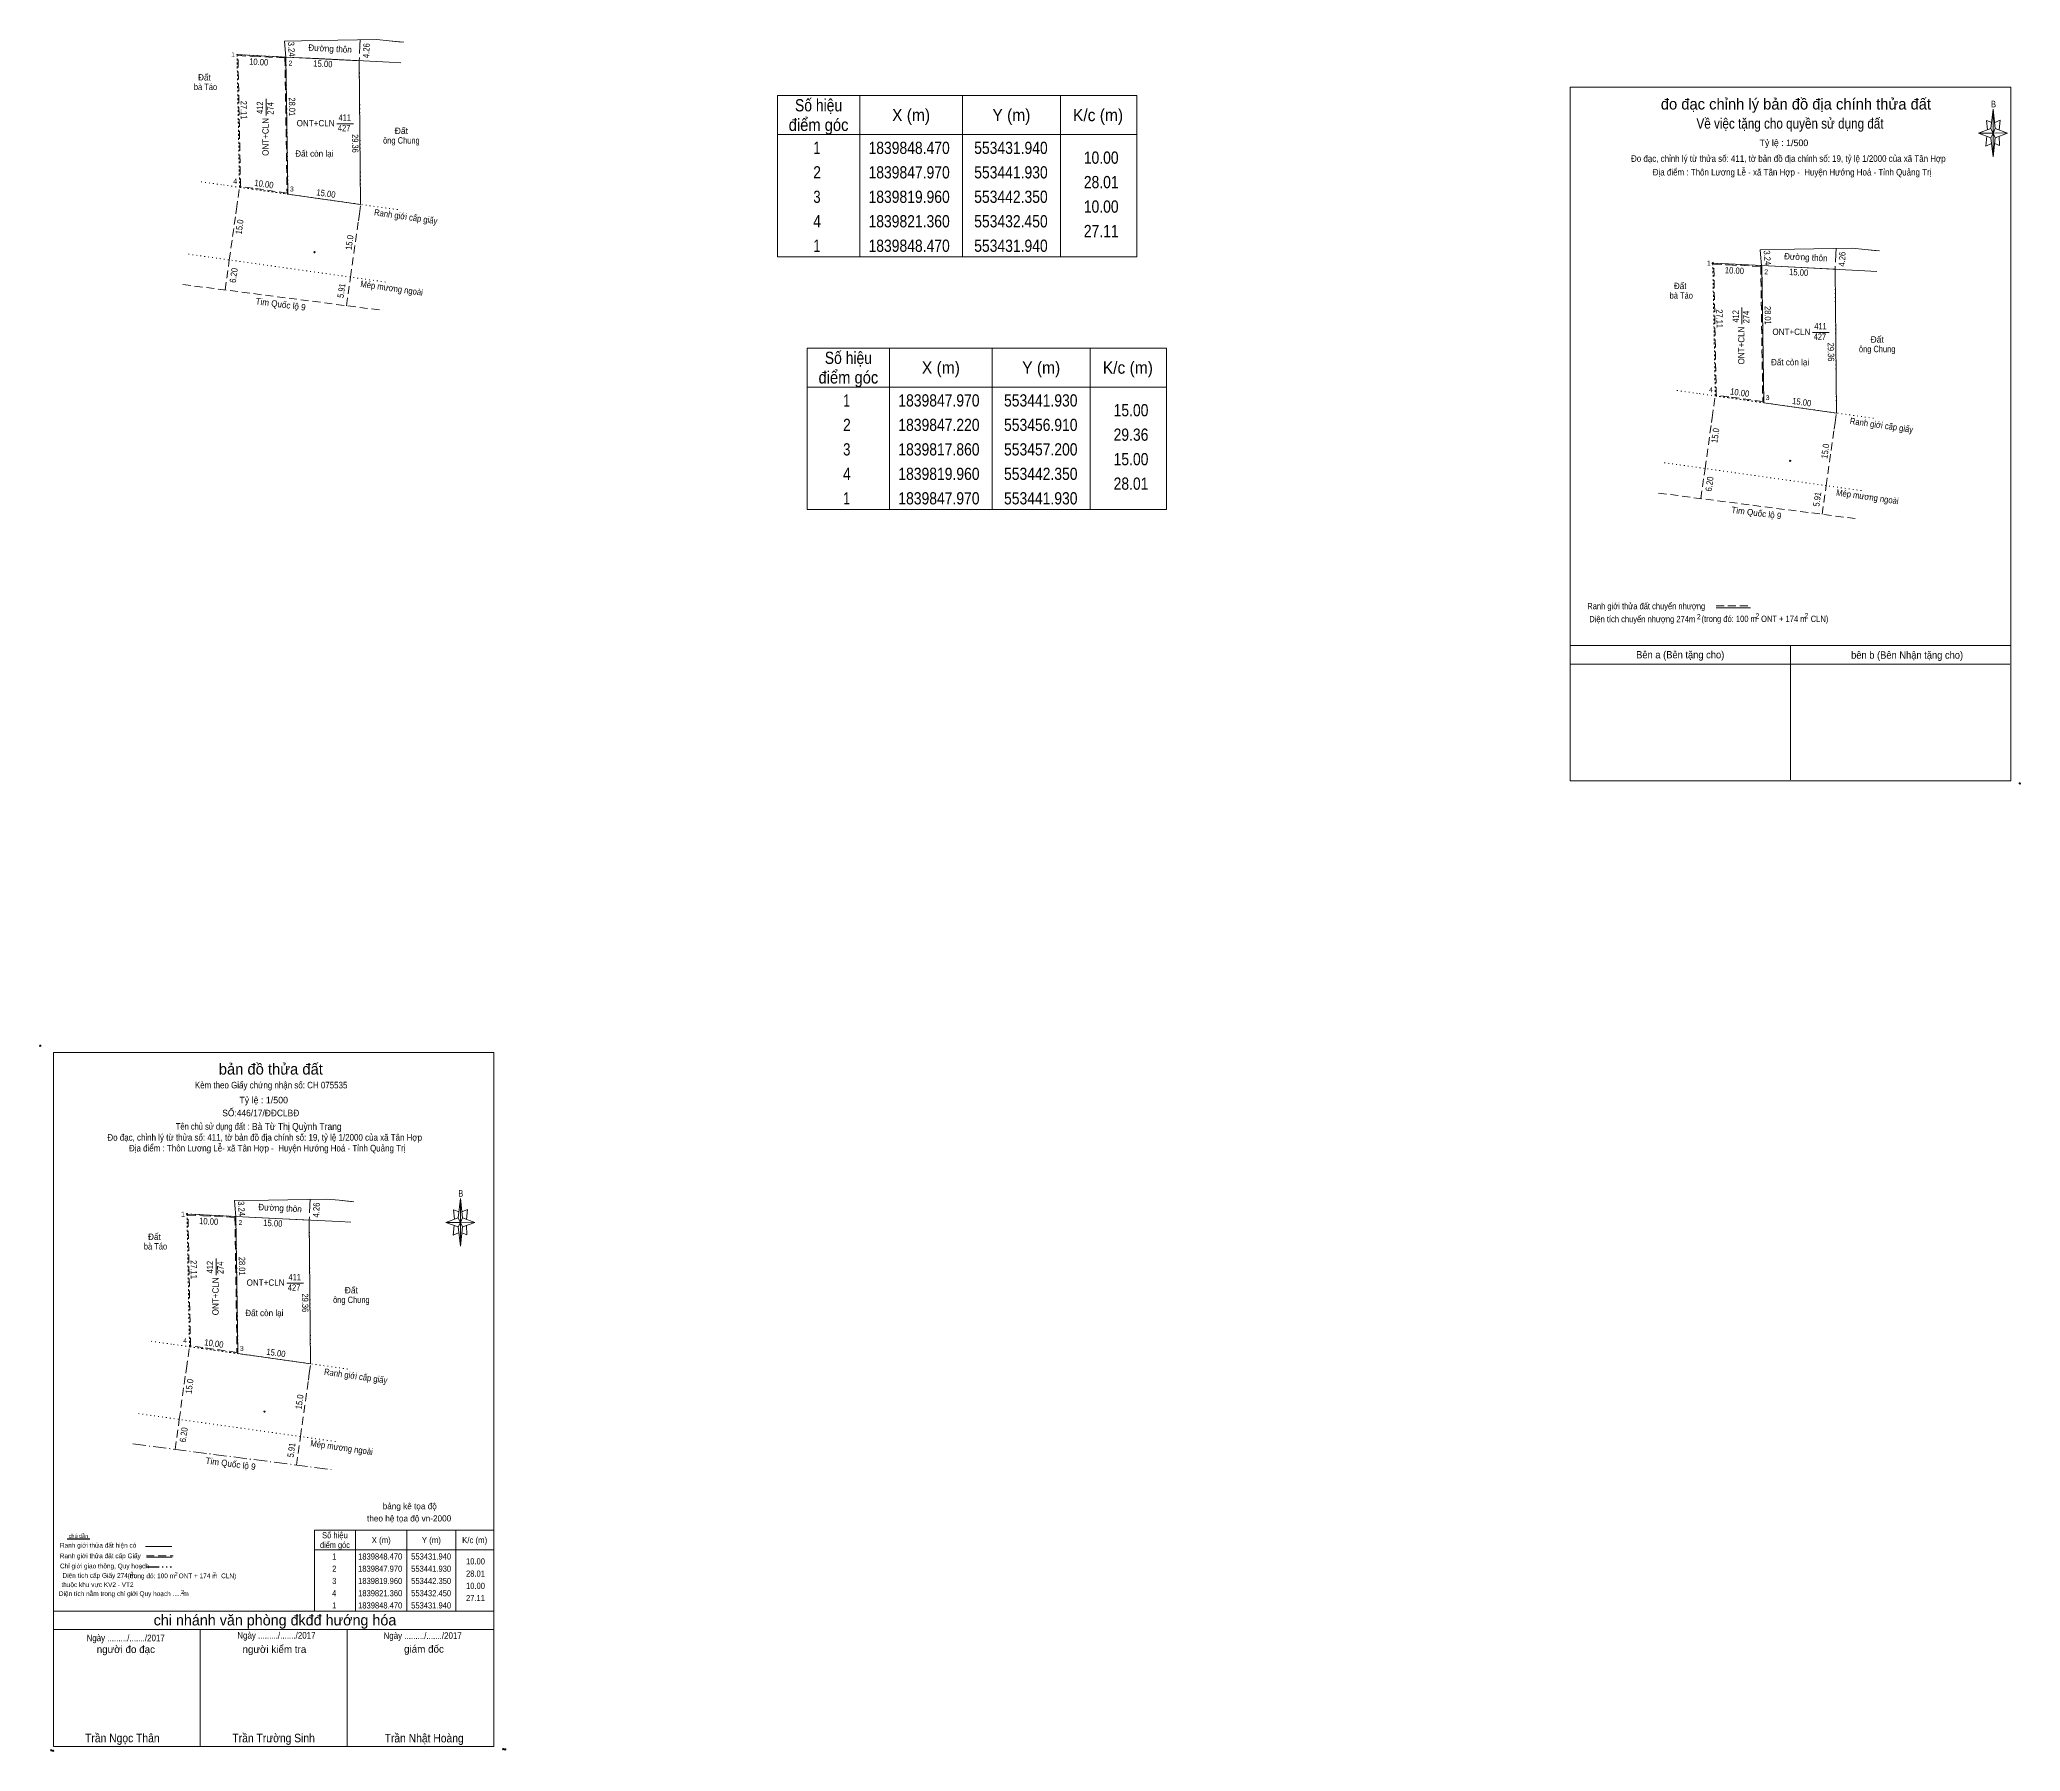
# Model space of a CAD drawing. Header units: metres. Extents: x 552853 to 553796, y 1839502 to 1839983.
# Drawn here: x 553391.6 to 553796.3, y 1839501.8 to 1839851.5 of the extents above; entities that cross this region are included whole.
import ezdxf
from ezdxf.enums import TextEntityAlignment as Align

# ---------------------------------------------------------------- set-up
doc = ezdxf.new("R2010")
doc.units = ezdxf.units.M
doc.header["$LTSCALE"] = 0.54
doc.header["$PDMODE"] = 32
doc.header["$PDSIZE"] = 0.27
for name, pattern in [('DASH_DOUBLE_DOT', [9.2, 5, -1.2, 0.3, -1.2, 0.3, -1.2]), ('DOT_DASHED', [7.7, 5, -1.2, 0.3, -1.2]), ('DOTTED', [1.5, 0.3, -1.2]), ('MEDIUM_DASHED', [4.5, 3, -1.5])]:
    doc.linetypes.add(name, pattern=pattern)
for name, color, linetype, lineweight in [('1', 7, 'DOTTED', 13), ('10', 7, 'Continuous', 13), ('16', 7, 'Continuous', 25), ('22', 7, 'MEDIUM_DASHED', 13), ('23', 7, 'Continuous', 13), ('4', 7, 'Continuous', 13), ('5', 7, 'Continuous', 13), ('63', 7, 'Continuous', 13)]:
    doc.layers.add(name, color=color, linetype=linetype, lineweight=lineweight)
doc.layers.add('34', color=7, linetype='Continuous')

msp = doc.modelspace()

# ---------------------------------------------------------------- linework, layer by layer
at = {"layer": '1'}
for p, q in [((553431.94, 1839848.47), (553432.45, 1839821.36)), ((553441.93, 1839847.97), (553442.35, 1839819.96)), ((553456.91, 1839847.22), (553457.2, 1839817.86)), ((553424.62, 1839822.47), (553429.17, 1839821.83)), ((553429.17, 1839821.83), (553432.45, 1839821.36)), ((553442.35, 1839819.96), (553448.6, 1839819.08)), ((553448.6, 1839819.08), (553463, 1839817.04)), ((553463, 1839817.04), (553465.01, 1839816.76)), ((553422.03, 1839807.7), (553462.53, 1839801.97))]:
    msp.add_line(p, q, dxfattribs=at)
at = {"layer": '1', "linetype": 'Continuous'}
for p, q in [((553437.87, 1839836), (553437.87, 1839839.4)), ((553452.34, 1839834.34), (553455.74, 1839834.34))]:
    msp.add_line(p, q, dxfattribs=at)
at = {"layer": '1', "linetype": 'MEDIUM_DASHED'}
for p, q in [((553430.35, 1839806.52), (553431.68, 1839815.95)), ((553456.93, 1839815.95), (553457.2, 1839817.86)), ((553429.49, 1839800.38), (553430.36, 1839806.52)), ((553454.28, 1839797.17), (553455.11, 1839803.02))]:
    msp.add_line(p, q, dxfattribs=at)
for points in [[(553457.12, 1839851.47), (553457.06, 1839850.31), (553456.91, 1839847.22)], [(553435.2, 1839821.18), (553432.65, 1839821.53), (553432.14, 1839848.26), (553435.16, 1839848.11)], [(553435.16, 1839848.11), (553441.73, 1839847.78), (553442.15, 1839820.19), (553435.2, 1839821.18)], [(553431.68, 1839815.95), (553431.81, 1839816.89), (553432.45, 1839821.36)], [(553455.1, 1839803.02), (553456.73, 1839814.54), (553456.93, 1839815.95)]]:
    msp.add_lwpolyline(points, dxfattribs=at)
at = {"layer": '1'}
for points in [[(553435.17, 1839820.98), (553432.45, 1839821.36), (553431.94, 1839848.47), (553435.17, 1839848.31)], [(553435.17, 1839848.31), (553441.93, 1839847.97), (553442.35, 1839819.96), (553435.17, 1839820.98)], [(553432.45, 1839821.36), (553435.17, 1839820.98), (553442.35, 1839819.96)]]:
    msp.add_lwpolyline(points, dxfattribs=at)
at = {"layer": '1', "linetype": 'Continuous'}
msp.add_lwpolyline([(553441.93, 1839847.97), (553456.91, 1839847.22), (553457.2, 1839817.86), (553442.35, 1839819.96)], close=True, dxfattribs=at)
at = {"layer": '1'}
msp.add_point((553431.94, 1839848.47), dxfattribs=at)
at = {"layer": '10'}
for p, q in [((553441.65, 1839851.2), (553448.6, 1839851.32)), ((553441.65, 1839851.2), (553448.6, 1839851.32)), ((553463, 1839851.28), (553463.69, 1839851.21))]:
    msp.add_line(p, q, dxfattribs=at)
for points in [[(553441.65, 1839851.2), (553441.72, 1839850.31), (553441.89, 1839847.97)], [(553441.65, 1839851.2), (553441.72, 1839850.31), (553441.89, 1839847.97)], [(553448.6, 1839851.32), (553460.51, 1839851.53), (553463, 1839851.28), (553466.02, 1839850.98)], [(553448.6, 1839851.32), (553460.51, 1839851.53), (553463, 1839851.28)]]:
    msp.add_lwpolyline(points, dxfattribs=at)
at = {"layer": '16'}
msp.add_line((553401.84, 1839545.19), (553397.22, 1839545.19), dxfattribs=at)
at = {"layer": '22'}
msp.add_line((553420.87, 1839801.5), (553461.42, 1839796.25), dxfattribs=at)
at = {"layer": '23'}
for p, q in [((553441.65, 1839851.2), (553448.6, 1839851.32)), ((553441.65, 1839851.2), (553448.6, 1839851.32)), ((553463, 1839851.28), (553465.26, 1839851.06))]:
    msp.add_line(p, q, dxfattribs=at)
for points in [[(553441.65, 1839851.2), (553441.72, 1839850.31), (553441.89, 1839847.97)], [(553441.65, 1839851.2), (553441.72, 1839850.31), (553441.89, 1839847.97)], [(553448.6, 1839851.32), (553460.51, 1839851.53), (553463, 1839851.28), (553465.56, 1839851.03)], [(553448.6, 1839851.32), (553460.51, 1839851.53), (553463, 1839851.28)]]:
    msp.add_lwpolyline(points, dxfattribs=at)
at = {"layer": '4'}
for p, q in [((553743.17, 1839808.58), (553750.12, 1839808.7)), ((553743.17, 1839808.58), (553750.12, 1839808.7)), ((553743.17, 1839808.58), (553750.12, 1839808.7)), ((553743.17, 1839808.58), (553750.12, 1839808.7)), ((553764.52, 1839808.66), (553765.21, 1839808.59)), ((553743.45, 1839805.35), (553750.12, 1839805.02)), ((553750.12, 1839805.02), (553764.52, 1839804.29)), ((553764.52, 1839804.29), (553766.96, 1839804.17)), ((553739.39, 1839793.38), (553739.39, 1839796.78)), ((553753.86, 1839791.72), (553757.26, 1839791.72)), ((553431.43, 1839614.33), (553438.38, 1839614.45)), ((553431.43, 1839614.33), (553438.38, 1839614.45)), ((553431.43, 1839614.33), (553438.38, 1839614.45)), ((553431.43, 1839614.33), (553438.38, 1839614.45)), ((553452.78, 1839614.41), (553453.47, 1839614.34)), ((553431.71, 1839611.1), (553438.38, 1839610.77)), ((553438.38, 1839610.77), (553452.78, 1839610.04)), ((553452.78, 1839610.04), (553455.22, 1839609.92)), ((553427.65, 1839599.13), (553427.65, 1839602.53)), ((553442.12, 1839597.47), (553445.52, 1839597.47))]:
    msp.add_line(p, q, dxfattribs=at)
at = {"layer": '4', "linetype": 'DOTTED'}
for p, q in [((553733.46, 1839805.85), (553733.97, 1839778.74)), ((553743.45, 1839805.35), (553743.87, 1839777.34)), ((553758.43, 1839804.6), (553758.72, 1839775.24)), ((553726.14, 1839779.85), (553730.69, 1839779.21)), ((553730.69, 1839779.21), (553733.97, 1839778.74)), ((553743.87, 1839777.34), (553750.12, 1839776.46)), ((553750.12, 1839776.46), (553764.52, 1839774.42)), ((553764.52, 1839774.42), (553766.53, 1839774.14)), ((553723.55, 1839765.08), (553764.05, 1839759.35)), ((553421.72, 1839611.6), (553422.23, 1839584.49)), ((553431.71, 1839611.1), (553432.13, 1839583.09)), ((553446.69, 1839610.35), (553446.98, 1839580.99)), ((553414.4, 1839585.6), (553418.95, 1839584.96)), ((553418.95, 1839584.96), (553422.23, 1839584.49)), ((553432.13, 1839583.09), (553438.38, 1839582.21)), ((553438.38, 1839582.21), (553452.78, 1839580.17)), ((553452.78, 1839580.17), (553454.79, 1839579.89)), ((553411.81, 1839570.83), (553452.31, 1839565.1))]:
    msp.add_line(p, q, dxfattribs=at)
at = {"layer": '4', "linetype": 'MEDIUM_DASHED'}
for p, q in [((553758.45, 1839773.33), (553758.72, 1839775.24)), ((553731.87, 1839763.9), (553733.2, 1839773.33)), ((553731.01, 1839757.76), (553731.88, 1839763.9)), ((553722.39, 1839758.88), (553762.94, 1839753.63)), ((553755.8, 1839754.55), (553756.63, 1839760.4)), ((553446.71, 1839579.08), (553446.98, 1839580.99)), ((553420.13, 1839569.65), (553421.46, 1839579.08)), ((553419.27, 1839563.51), (553420.14, 1839569.65)), ((553444.06, 1839560.3), (553444.89, 1839566.15))]:
    msp.add_line(p, q, dxfattribs=at)
at = {"layer": '4', "linetype": 'DOT_DASHED'}
msp.add_line((553410.65, 1839564.63), (553451.2, 1839559.38), dxfattribs=at)
at = {"layer": '4'}
for points in [[(553743.17, 1839808.58), (553743.24, 1839807.69), (553743.41, 1839805.35)], [(553743.17, 1839808.58), (553743.24, 1839807.69), (553743.41, 1839805.35)], [(553743.17, 1839808.58), (553743.24, 1839807.69), (553743.41, 1839805.35)], [(553743.17, 1839808.58), (553743.24, 1839807.69), (553743.41, 1839805.35)], [(553750.12, 1839808.7), (553762.03, 1839808.91), (553764.52, 1839808.66), (553767.54, 1839808.36)], [(553750.12, 1839808.7), (553762.03, 1839808.91), (553764.52, 1839808.66), (553766.78, 1839808.44)], [(553750.12, 1839808.7), (553762.03, 1839808.91), (553764.52, 1839808.66), (553767.08, 1839808.41)], [(553750.12, 1839808.7), (553762.03, 1839808.91), (553764.52, 1839808.66)], [(553733.46, 1839805.85), (553736.69, 1839805.69), (553743.45, 1839805.35)], [(553431.43, 1839614.33), (553431.5, 1839613.44), (553431.67, 1839611.1)], [(553431.43, 1839614.33), (553431.5, 1839613.44), (553431.67, 1839611.1)], [(553431.43, 1839614.33), (553431.5, 1839613.44), (553431.67, 1839611.1)], [(553431.43, 1839614.33), (553431.5, 1839613.44), (553431.67, 1839611.1)], [(553438.38, 1839614.45), (553450.29, 1839614.66), (553452.78, 1839614.41), (553455.8, 1839614.11)], [(553438.38, 1839614.45), (553450.29, 1839614.66), (553452.78, 1839614.41), (553455.04, 1839614.19)], [(553438.38, 1839614.45), (553450.29, 1839614.66), (553452.78, 1839614.41), (553455.34, 1839614.16)], [(553438.38, 1839614.45), (553450.29, 1839614.66), (553452.78, 1839614.41)], [(553421.72, 1839611.6), (553424.95, 1839611.44), (553431.71, 1839611.1)]]:
    msp.add_lwpolyline(points, dxfattribs=at)
at = {"layer": '4', "linetype": 'MEDIUM_DASHED'}
for points in [[(553758.64, 1839808.85), (553758.58, 1839807.69), (553758.43, 1839804.6)], [(553736.72, 1839778.56), (553734.17, 1839778.91), (553733.66, 1839805.64), (553736.68, 1839805.49)], [(553736.68, 1839805.49), (553743.25, 1839805.16), (553743.67, 1839777.57), (553736.72, 1839778.56)], [(553733.2, 1839773.33), (553733.33, 1839774.27), (553733.97, 1839778.74)], [(553756.62, 1839760.4), (553758.25, 1839771.92), (553758.45, 1839773.33)], [(553446.9, 1839614.6), (553446.84, 1839613.44), (553446.69, 1839610.35)], [(553424.98, 1839584.31), (553422.43, 1839584.66), (553421.92, 1839611.39), (553424.94, 1839611.24)], [(553424.94, 1839611.24), (553431.51, 1839610.91), (553431.93, 1839583.32), (553424.98, 1839584.31)], [(553421.46, 1839579.08), (553421.59, 1839580.02), (553422.23, 1839584.49)], [(553444.88, 1839566.15), (553446.51, 1839577.67), (553446.71, 1839579.08)]]:
    msp.add_lwpolyline(points, dxfattribs=at)
at = {"layer": '4', "linetype": 'DOTTED'}
for points in [[(553736.69, 1839778.36), (553733.97, 1839778.74), (553733.46, 1839805.85), (553736.69, 1839805.69)], [(553736.69, 1839805.69), (553743.45, 1839805.35), (553743.87, 1839777.34), (553736.69, 1839778.36)], [(553733.97, 1839778.74), (553736.69, 1839778.36), (553743.87, 1839777.34)], [(553424.95, 1839584.11), (553422.23, 1839584.49), (553421.72, 1839611.6), (553424.95, 1839611.44)], [(553424.95, 1839611.44), (553431.71, 1839611.1), (553432.13, 1839583.09), (553424.95, 1839584.11)], [(553422.23, 1839584.49), (553424.95, 1839584.11), (553432.13, 1839583.09)]]:
    msp.add_lwpolyline(points, dxfattribs=at)
at = {"layer": '4'}
for points in [[(553743.45, 1839805.35), (553758.43, 1839804.6), (553758.72, 1839775.24), (553743.87, 1839777.34)], [(553431.71, 1839611.1), (553446.69, 1839610.35), (553446.98, 1839580.99), (553432.13, 1839583.09)]]:
    msp.add_lwpolyline(points, close=True, dxfattribs=at)
for p in [(553733.46, 1839805.85), (553749.29, 1839765.47), (553421.72, 1839611.6), (553437.55, 1839571.22)]:
    msp.add_point(p, dxfattribs=at)
at = {"layer": '5'}
for p, q in [((553790.27, 1839833.39), (553790.77, 1839837.29)), ((553790.27, 1839831.49), (553787.77, 1839832.39)), ((553791.17, 1839831.49), (553790.77, 1839827.59)), ((553791.17, 1839833.39), (553793.67, 1839832.39)), ((553791.97, 1839831.79), (553792.07, 1839829.89)), ((553792.07, 1839829.89), (553791.07, 1839830.29)), ((553734.13, 1839735.44), (553741.14, 1839735.44)), ((553704.33, 1839727.77), (553794.33, 1839727.77)), ((553704.33, 1839727.77), (553794.33, 1839727.77)), ((553704.33, 1839727.77), (553794.33, 1839727.77)), ((553749.33, 1839727.77), (553749.33, 1839700.33)), ((553704.33, 1839723.93), (553794.13, 1839723.93)), ((553477.1, 1839610.85), (553477.6, 1839614.75)), ((553477.1, 1839608.95), (553474.6, 1839609.85)), ((553478, 1839608.95), (553477.6, 1839605.05)), ((553478, 1839610.85), (553480.5, 1839609.85)), ((553478.8, 1839609.25), (553478.9, 1839607.35)), ((553478.9, 1839607.35), (553477.9, 1839607.75)), ((553413.22, 1839543.7), (553418.6, 1839543.7)), ((553413.42, 1839541.46), (553418.69, 1839541.46)), ((553394.44, 1839530.49), (553484.44, 1839530.49)), ((553394.44, 1839526.69), (553484.24, 1839526.69)), ((553394.44, 1839526.69), (553484.24, 1839526.69)), ((553394.44, 1839526.69), (553484.24, 1839526.69)), ((553424.44, 1839502.79), (553424.44, 1839526.69)), ((553454.44, 1839502.79), (553454.44, 1839526.69))]:
    msp.add_line(p, q, dxfattribs=at)
at = {"layer": '5', "linetype": 'MEDIUM_DASHED'}
for p, q in [((553734.13, 1839735.87), (553741.37, 1839735.87)), ((553413.42, 1839541.78), (553418.86, 1839541.78))]:
    msp.add_line(p, q, dxfattribs=at)
at = {"layer": '5', "linetype": 'DASH_DOUBLE_DOT', "lineweight": 25}
msp.add_line((553413.32, 1839539.49), (553418.56, 1839539.49), dxfattribs=at)
at = {"layer": '5'}
for points in [[(553704.33, 1839841.83), (553794.33, 1839841.83), (553794.33, 1839700.07), (553704.33, 1839700.07)], [(553790.77, 1839837.29), (553791.17, 1839833.39), (553790.77, 1839832.39)], [(553790.77, 1839832.39), (553787.77, 1839832.39), (553790.27, 1839833.39), (553791.17, 1839831.49), (553793.67, 1839832.39), (553790.77, 1839832.49)], [(553790.77, 1839832.39), (553790.77, 1839827.59), (553790.27, 1839831.49)], [(553394.44, 1839644.59), (553484.44, 1839644.59), (553484.44, 1839502.79), (553394.44, 1839502.79)], [(553477.6, 1839614.75), (553478, 1839610.85), (553477.6, 1839609.85)], [(553477.6, 1839609.85), (553474.6, 1839609.85), (553477.1, 1839610.85), (553478, 1839608.95), (553480.5, 1839609.85), (553477.6, 1839609.95)], [(553477.6, 1839609.85), (553477.6, 1839605.05), (553477.1, 1839608.95)]]:
    msp.add_lwpolyline(points, close=True, dxfattribs=at)
for points in [[(553791.07, 1839834.59), (553792.17, 1839835.09), (553791.97, 1839833.09)], [(553790.77, 1839832.39), (553790.27, 1839833.39), (553787.77, 1839832.39)], [(553789.47, 1839831.79), (553789.27, 1839829.79), (553790.37, 1839830.29)], [(553790.47, 1839834.59), (553789.37, 1839834.99), (553789.57, 1839833.09)], [(553790.77, 1839832.39), (553791.17, 1839831.49), (553793.67, 1839832.39)], [(553477.3, 1839612.05), (553476.2, 1839612.45), (553476.4, 1839610.55)], [(553477.9, 1839612.05), (553479, 1839612.55), (553478.8, 1839610.55)], [(553477.6, 1839609.85), (553477.1, 1839610.85), (553474.6, 1839609.85)], [(553476.3, 1839609.25), (553476.1, 1839607.25), (553477.2, 1839607.75)], [(553477.6, 1839609.85), (553478, 1839608.95), (553480.5, 1839609.85)], [(553484.44, 1839502.79), (553394.44, 1839502.79), (553394.44, 1839526.69)]]:
    msp.add_lwpolyline(points, dxfattribs=at)
for p in [(553796.17, 1839699.57), (553391.74, 1839645.99), (553393.98, 1839502.03), (553394.38, 1839501.95), (553486.34, 1839502.29), (553486.74, 1839502.23)]:
    msp.add_point(p, dxfattribs=at)
at = {"layer": '63'}
for p, q in [((553441.93, 1839847.97), (553448.6, 1839847.64)), ((553448.6, 1839847.64), (553463, 1839846.91)), ((553463, 1839846.91), (553465.44, 1839846.79)), ((553559.16, 1839840.12), (553559.16, 1839807.12)), ((553580.16, 1839840.12), (553580.16, 1839807.12)), ((553600.16, 1839840.12), (553600.16, 1839807.12)), ((553542.36, 1839832.12), (553615.76, 1839832.12)), ((553565.25, 1839788.52), (553565.25, 1839755.52)), ((553586.25, 1839788.52), (553586.25, 1839755.52)), ((553606.25, 1839788.52), (553606.25, 1839755.52)), ((553548.45, 1839780.52), (553621.85, 1839780.52)), ((553456.14, 1839546.99), (553456.14, 1839530.49)), ((553466.64, 1839546.99), (553466.64, 1839530.49)), ((553476.64, 1839546.99), (553476.64, 1839530.49)), ((553447.74, 1839542.99), (553484.44, 1839542.99))]:
    msp.add_line(p, q, dxfattribs=at)
msp.add_lwpolyline([(553431.94, 1839848.47), (553435.17, 1839848.31), (553441.93, 1839847.97)], dxfattribs=at)
for points in [[(553542.36, 1839840.12), (553615.76, 1839840.12), (553615.76, 1839807.12), (553542.36, 1839807.12)], [(553548.45, 1839788.52), (553621.85, 1839788.52), (553621.85, 1839755.52), (553548.45, 1839755.52)], [(553447.74, 1839546.99), (553484.44, 1839546.99), (553484.44, 1839530.49), (553447.74, 1839530.49)]]:
    msp.add_lwpolyline(points, close=True, dxfattribs=at)
msp.add_point((553447.77, 1839808.09), dxfattribs=at)

# ---------------------------------------------------------------- texts
at = {"layer": '1'}
for s, rotation, width, p in [('3.24', 274.249, 0.9, (553442.4323, 1839849.5282)), ('Đường thôn', 357.134, 0.95, (553450.9175, 1839849.0464)), ('4.26', 87.171, 0.9, (553458.9938, 1839849.2529)), ('412', 90, 0.85, (553437.27, 1839837.615)), ('ONT+CLN', 90, 0.95, (553438.4, 1839831.655)), ('274', 90, 0.85, (553439.4, 1839837.48)), ('Ranh giới cấp giấy', 351.953, 0.9, (553466.329, 1839814.7239)), ('15.0', 81.946, 0.9, (553433.0785, 1839813.1739)), ('15.0', 81.946, 0.9, (553455.5485, 1839809.9939)), ('6.20', 81.935, 0.9, (553431.8987, 1839803.2738)), ('Tim Quốc lộ 9', 352.624, 0.95, (553440.7715, 1839796.8164)), ('5.91', 81.925, 0.85, (553453.9084, 1839800.1587)), ('Mép mương ngoài', 351.942, 0.9, (553463.4439, 1839800.1174))]:
    msp.add_text(s, height=1.3, rotation=rotation, dxfattribs=dict(at, width=width)).set_placement(p, align=Align.CENTER)
for s, width, p in [('Đất ', 0.95, (553425.505, 1839843.18)), ('bà Táo', 0.85, (553425.5, 1839841.22)), ('ONT+CLN', 0.95, (553447.995, 1839833.81)), ('411', 0.8, (553453.945, 1839834.94)), ('427', 0.85, (553453.825, 1839832.81)), ('ông Chung', 0.85, (553465.52, 1839830.29)), ('Đất còn lại', 0.95, (553447.735, 1839827.6))]:
    msp.add_text(s, height=1.3, dxfattribs=dict(at, width=width)).set_placement(p, align=Align.CENTER)
msp.add_text('Đất', height=1.3, dxfattribs=at).set_placement((553465.52, 1839832.25), align=Align.CENTER)
at = {"layer": '16', "width": 0.8}
for height, p in [(1.065, (553730.595, 1839733.09)), (1.065, (553742.565, 1839733.25)), (1.065, (553752.585, 1839733.32)), (0.8, (553410.45, 1839537.7)), (0.8, (553419.53, 1839537.68)), (0.8, (553427.31, 1839537.68)), (0.8, (553420.79, 1839534))]:
    msp.add_text('2', height=height, dxfattribs=at).set_placement(p, align=Align.CENTER)
at = {"layer": '34', "width": 0.9}
msp.add_text('Bà Từ Thị Quỳnh Trang', height=1.44, dxfattribs=at).set_placement((553435, 1839628.76))
at = {"layer": '4'}
for s, rotation, width, p in [('3.24', 274.249, 0.9, (553743.9523, 1839806.9082)), ('Đường thôn', 357.134, 0.95, (553752.4375, 1839806.4264)), ('4.26', 87.171, 0.9, (553760.5138, 1839806.6329)), ('10.00', 357.135, 0.9, (553737.8525, 1839803.7038)), ('15.00', 357.134, 0.9, (553750.9725, 1839803.3337)), ('27.11', 271.078, 0.85, (553734.2044, 1839794.5022)), ('412', 90, 0.85, (553738.79, 1839794.995)), ('274', 90, 0.85, (553740.92, 1839794.86)), ('28.01', 270.859, 0.85, (553744.0673, 1839795.1797)), ('ONT+CLN', 90, 0.95, (553739.92, 1839789.035)), ('29.36', 270.566, 0.85, (553756.9587, 1839787.6914)), ('10.00', 351.951, 0.9, (553738.874, 1839778.7723)), ('15.00', 351.951, 0.9, (553751.544, 1839776.8423)), ('15.0', 81.946, 0.9, (553734.5985, 1839770.5539)), ('Ranh giới cấp giấy', 351.953, 0.9, (553767.849, 1839772.1039)), ('15.0', 81.946, 0.9, (553757.0685, 1839767.3739)), ('6.20', 81.935, 0.9, (553733.4187, 1839760.6538)), ('5.91', 81.925, 0.85, (553755.4284, 1839757.5387)), ('Mép mương ngoài', 351.942, 0.9, (553764.9639, 1839757.4974)), ('Tim Quốc lộ 9', 352.624, 0.95, (553742.2915, 1839754.1964)), ('3.24', 274.249, 0.9, (553432.2123, 1839612.6582)), ('Đường thôn', 357.134, 0.95, (553440.6975, 1839612.1764)), ('4.26', 87.171, 0.9, (553448.7738, 1839612.3829)), ('10.00', 357.135, 0.9, (553426.1125, 1839609.4538)), ('15.00', 357.134, 0.9, (553439.2325, 1839609.0837)), ('27.11', 271.078, 0.85, (553422.4644, 1839600.2522)), ('412', 90, 0.85, (553427.05, 1839600.745)), ('274', 90, 0.85, (553429.18, 1839600.61)), ('28.01', 270.859, 0.85, (553432.3273, 1839600.9297)), ('ONT+CLN', 90, 0.95, (553428.18, 1839594.785)), ('29.36', 270.566, 0.85, (553445.2187, 1839593.4414)), ('10.00', 351.951, 0.9, (553427.134, 1839584.5223)), ('15.00', 351.951, 0.9, (553439.804, 1839582.5923)), ('15.0', 81.946, 0.9, (553422.8585, 1839576.3039)), ('Ranh giới cấp giấy', 351.953, 0.9, (553456.109, 1839577.8539)), ('15.0', 81.946, 0.9, (553445.3285, 1839573.1239)), ('6.20', 81.935, 0.9, (553421.6787, 1839566.4038)), ('5.91', 81.925, 0.85, (553443.6884, 1839563.2887)), ('Mép mương ngoài', 351.942, 0.9, (553453.2239, 1839563.2474)), ('Tim Quốc lộ 9', 352.624, 0.95, (553430.5515, 1839559.9464))]:
    msp.add_text(s, height=1.3, rotation=rotation, dxfattribs=dict(at, width=width)).set_placement(p, align=Align.CENTER)
for s, width, p in [(' 1', 0.9, (553733.03, 1839805.34)), (' 2', 0.9, (553744.75, 1839803.61)), (' 4', 0.95, (553733.46, 1839779.49)), (' 3', 0.95, (553745.05, 1839777.89)), (' 1', 0.9, (553421.29, 1839611.09)), (' 2', 0.9, (553433.01, 1839609.36)), (' 4', 0.95, (553421.72, 1839585.24)), (' 3', 0.95, (553433.31, 1839583.64))]:
    msp.add_text(s, height=1, dxfattribs=dict(at, width=width)).set_placement(p, align=Align.RIGHT)
for s, width, p in [('bà Táo', 0.85, (553727.02, 1839798.6)), ('Đất ', 0.95, (553727.025, 1839800.56)), ('ONT+CLN', 0.95, (553749.515, 1839791.19)), ('427', 0.85, (553755.345, 1839790.19)), ('411', 0.8, (553755.465, 1839792.32)), ('ông Chung', 0.85, (553767.04, 1839787.67)), ('Đất còn lại', 0.95, (553749.255, 1839784.98)), ('bà Táo', 0.85, (553415.28, 1839604.35)), ('Đất ', 0.95, (553415.285, 1839606.31)), ('ONT+CLN', 0.95, (553437.775, 1839596.94)), ('427', 0.85, (553443.605, 1839595.94)), ('411', 0.8, (553443.725, 1839598.07)), ('Đất còn lại', 0.95, (553437.515, 1839590.73)), ('ông Chung', 0.85, (553455.3, 1839593.42))]:
    msp.add_text(s, height=1.3, dxfattribs=dict(at, width=width)).set_placement(p, align=Align.CENTER)
for p in [(553767.04, 1839789.63), (553455.3, 1839595.38)]:
    msp.add_text('Đất', height=1.3, dxfattribs=at).set_placement(p, align=Align.CENTER)
at = {"layer": '5'}
for s, height, p in [('đo đạc chỉnh lý bản đồ địa chính thửa đất', 2.25, (553750.445, 1839837.25)), ('Tỷ lệ : 1/500', 1.35, (553747.995, 1839829.77)), ('bản đồ thửa đất', 2.25, (553438.845, 1839640.09)), ('Tỷ lệ : 1/500', 1.35, (553437.385, 1839634.2)), ('bảng kê tọa độ', 1.25, (553467.225, 1839551.29)), ('theo hệ tọa độ vn-2000', 1.25, (553467.1, 1839548.79)), ('chi nhánh văn phòng đkđđ hướng hóa', 2.187, (553439.695, 1839527.55)), ('người đo đạc', 1.5, (553409.225, 1839521.91)), ('người kiểm tra', 1.5, (553439.575, 1839521.93)), ('giám đốc', 1.5, (553470.135, 1839521.99))]:
    msp.add_text(s, height=height, dxfattribs=at).set_placement(p, align=Align.CENTER)
for s, height, width, p in [('B', 1.378, 0.75, (553790.82, 1839837.67)), ('Về việc tặng cho quyền sử dụng đất', 2.1, 0.85, (553749.24, 1839833.35)), (' Đo đạc, chỉnh lý từ thửa số: 411, tờ bản đồ địa chính số: 19, tỷ lệ 1/2000 của xã Tân Hợp', 1.35, 0.9, (553748.67, 1839826.56)), ('Địa điểm : Thôn Lương Lễ - xã Tân Hợp -  Huyện Hướng Hoá - Tỉnh Quảng Trị ', 1.35, 0.9, (553749.89, 1839823.77)), ('Ranh giới thửa đất chuyển nhượng', 1.278, 0.9, (553719.86, 1839735.15)), ('Diện tích chuyển nhượng 274m', 1.28, 0.9, (553719.05, 1839732.51)), ('(trong đó: 100 m  ONT + 174 m  CLN)', 1.28, 0.9, (553744.115, 1839732.56)), ('Bên a (Bên tặng cho)', 1.5, 0.95, (553726.805, 1839725.11)), ('bên b (Bên Nhận tặng cho)', 1.5, 0.95, (553773.16, 1839725.05)), ('Kèm theo Giấy chứng nhận số: CH 075535', 1.35, 0.9, (553438.905, 1839637.26)), ('SỐ:446/17/ĐĐCLBĐ', 1.35, 0.95, (553436.795, 1839631.56)), ('Tên chủ sử dụng đất :', 1.35, 0.85, (553426.945, 1839628.82)), (' Đo đạc, chỉnh lý từ thửa số: 411, tờ bản đồ địa chính số: 19, tỷ lệ 1/2000 của xã Tân Hợp', 1.35, 0.9, (553437.37, 1839626.58)), ('Địa điểm : Thôn Lương Lễ- xã Tân Hợp -  Huyện Hướng Hoá - Tỉnh Quảng Trị ', 1.35, 0.9, (553438.33, 1839624.38)), ('B', 1.378, 0.75, (553477.65, 1839615.11)), ('Ranh giới thửa đất hiện có ', 0.96, 0.9, (553403.745, 1839543.43)), ('chú dẫn', 0.7999, 1.05, (553399.54, 1839545.43)), ('Ranh giới thửa đất cấp Giấy', 0.96, 0.9, (553404, 1839541.28)), ('Chỉ giới giao thông, Quy hoạch', 0.96, 0.9, (553404.86, 1839539.21)), ('thuộc khu vực KV2 - VT2', 0.96, 0.9, (553403.43, 1839535.4)), ('Diện tích cấp Giấy 274 m', 0.96, 0.9, (553403.69, 1839537.27)), ('(trong đó: 100 m  ONT + 174 m  CLN)', 0.96, 0.9, (553420.685, 1839537.2)), ('Diện tích nằm trong chỉ giới Quy hoạch ..... m', 0.96, 0.9, (553408.795, 1839533.56)), ('Ngày ........./......./2017', 1.35, 0.9, (553409.185, 1839524.32)), ('Ngày ........./......./2017', 1.35, 0.9, (553439.985, 1839524.85)), ('Ngày ........./......./2017', 1.35, 0.9, (553469.865, 1839524.79)), ('Trần Ngọc Thân', 1.75, 0.9, (553408.51, 1839503.67)), ('Trần Trường Sinh', 1.75, 0.9, (553439.42, 1839503.67)), ('Trần Nhật Hoàng', 1.75, 0.9, (553470.175, 1839503.65))]:
    msp.add_text(s, height=height, dxfattribs=dict(at, width=width)).set_placement(p, align=Align.CENTER)
at = {"layer": '63'}
for s, height, width, p in [(' 1', 1, 0.9, (553431.51, 1839847.96)), (' 2', 1, 0.9, (553443.23, 1839846.23)), ('10.00', 2.5, 0.85, (553612.06, 1839826.17)), (' 4', 1, 0.95, (553431.94, 1839822.11)), ('28.01', 2.5, 0.85, (553612.06, 1839821.17)), (' 3', 1, 0.95, (553443.53, 1839820.51)), ('10.00', 2.5, 0.85, (553612.06, 1839816.17)), ('27.11', 2.5, 0.85, (553612.06, 1839811.17)), ('15.00', 2.5, 0.85, (553618.15, 1839774.57)), ('29.36', 2.5, 0.85, (553618.15, 1839769.57)), ('15.00', 2.5, 0.85, (553618.15, 1839764.57)), ('28.01', 2.5, 0.85, (553618.15, 1839759.57)), ('10.00', 1.25, 0.85, (553482.59, 1839540.01)), ('28.01', 1.25, 0.85, (553482.59, 1839537.51)), ('10.00', 1.25, 0.85, (553482.59, 1839535.01)), ('27.11', 1.25, 0.85, (553482.59, 1839532.51))]:
    msp.add_text(s, height=height, dxfattribs=dict(at, width=width)).set_placement(p, align=Align.RIGHT)
for s, rotation, width, p in [('10.00', 357.135, 0.9, (553436.3325, 1839846.3238)), ('15.00', 357.134, 0.9, (553449.4525, 1839845.9537)), ('28.01', 270.859, 0.85, (553442.5473, 1839837.7997)), ('27.11', 271.078, 0.85, (553432.6844, 1839837.1222)), ('29.36', 270.566, 0.85, (553455.4387, 1839830.3114)), ('10.00', 351.951, 0.9, (553437.354, 1839821.3923)), ('15.00', 351.951, 0.9, (553450.024, 1839819.4623))]:
    msp.add_text(s, height=1.3, rotation=rotation, dxfattribs=dict(at, width=width)).set_placement(p, align=Align.CENTER)
for s, height, width, p in [('Số hiệu', 2.5, 0.85, (553550.76, 1839836.87)), ('điểm góc', 2.5, 0.9, (553550.76, 1839832.87)), ('X (m)', 2.5, 0.95, (553569.66, 1839834.87)), ('Y (m)', 2.5, 0.95, (553590.155, 1839834.87)), ('K/c (m)', 2.5, 0.95, (553607.86, 1839834.87)), (' 1', 2.5, 0.75, (553550.055, 1839828.17)), ('1839848.470', 2.5, 0.85, (553569.26, 1839828.17)), ('553431.940', 2.5, 0.85, (553590.065, 1839828.17)), (' 2', 2.5, 0.85, (553550.06, 1839823.17)), ('1839847.970', 2.5, 0.85, (553569.26, 1839823.17)), ('553441.930', 2.5, 0.85, (553590.065, 1839823.17)), (' 3', 2.5, 0.8, (553550.06, 1839818.17)), ('1839819.960', 2.5, 0.85, (553569.26, 1839818.17)), ('553442.350', 2.5, 0.85, (553590.065, 1839818.17)), (' 4', 2.5, 0.85, (553550.055, 1839813.17)), ('1839821.360', 2.5, 0.85, (553569.26, 1839813.17)), ('553432.450', 2.5, 0.85, (553590.065, 1839813.17)), (' 1', 2.5, 0.75, (553550.055, 1839808.17)), ('1839848.470', 2.5, 0.85, (553569.26, 1839808.17)), ('553431.940', 2.5, 0.85, (553590.065, 1839808.17)), ('Số hiệu', 2.5, 0.85, (553556.85, 1839785.27)), ('điểm góc', 2.5, 0.9, (553556.85, 1839781.27)), ('X (m)', 2.5, 0.95, (553575.75, 1839783.27)), ('Y (m)', 2.5, 0.95, (553596.245, 1839783.27)), ('K/c (m)', 2.5, 0.95, (553613.95, 1839783.27)), (' 1', 2.5, 0.75, (553556.145, 1839776.57)), ('1839847.970', 2.5, 0.85, (553575.35, 1839776.57)), ('553441.930', 2.5, 0.85, (553596.155, 1839776.57)), (' 2', 2.5, 0.85, (553556.15, 1839771.57)), ('1839847.220', 2.5, 0.85, (553575.35, 1839771.57)), ('553456.910', 2.5, 0.85, (553596.155, 1839771.57)), (' 3', 2.5, 0.8, (553556.15, 1839766.57)), ('1839817.860', 2.5, 0.85, (553575.35, 1839766.57)), ('553457.200', 2.5, 0.85, (553596.155, 1839766.57)), (' 4', 2.5, 0.85, (553556.145, 1839761.57)), ('1839819.960', 2.5, 0.85, (553575.35, 1839761.57)), ('553442.350', 2.5, 0.85, (553596.155, 1839761.57)), (' 1', 2.5, 0.75, (553556.145, 1839756.57)), ('1839847.970', 2.5, 0.85, (553575.35, 1839756.57)), ('553441.930', 2.5, 0.85, (553596.155, 1839756.57)), ('điểm góc', 1.25, 0.9, (553451.94, 1839543.36)), ('Số hiệu', 1.25, 0.85, (553451.94, 1839545.36)), ('X (m)', 1.25, 0.95, (553461.4, 1839544.36)), ('Y (m)', 1.25, 0.95, (553471.645, 1839544.36)), ('K/c (m)', 1.25, 0.95, (553480.495, 1839544.36)), (' 2', 1.25, 0.85, (553451.595, 1839538.51)), (' 1', 1.25, 0.75, (553451.6, 1839541.01)), ('1839848.470', 1.25, 0.85, (553461.19, 1839541.01)), ('1839847.970', 1.25, 0.85, (553461.19, 1839538.51)), ('553431.940', 1.25, 0.85, (553471.6, 1839541.01)), ('553441.930', 1.25, 0.85, (553471.6, 1839538.51)), (' 3', 1.25, 0.8, (553451.595, 1839536.01)), ('1839819.960', 1.25, 0.85, (553461.19, 1839536.01)), ('553442.350', 1.25, 0.85, (553471.6, 1839536.01)), (' 4', 1.25, 0.85, (553451.59, 1839533.51)), (' 1', 1.25, 0.75, (553451.6, 1839531.01)), ('1839821.360', 1.25, 0.85, (553461.19, 1839533.51)), ('1839848.470', 1.25, 0.85, (553461.19, 1839531.01)), ('553432.450', 1.25, 0.85, (553471.6, 1839533.51)), ('553431.940', 1.25, 0.85, (553471.6, 1839531.01))]:
    msp.add_text(s, height=height, dxfattribs=dict(at, width=width)).set_placement(p, align=Align.CENTER)

doc.saveas('drawing.dxf')
